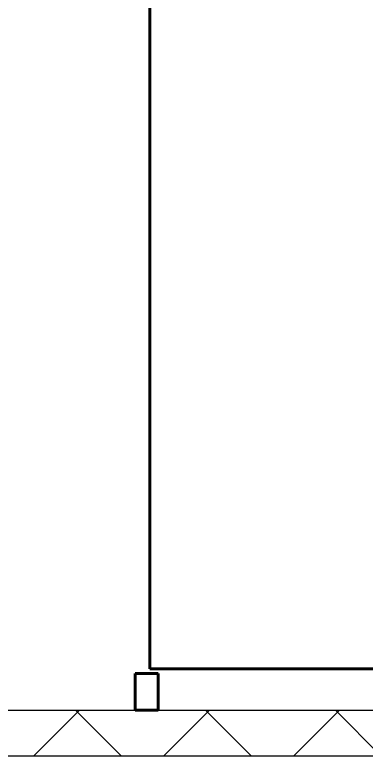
# Model space of a CAD drawing. Header units: millimetres. Extents: x 0 to 1680, y 0 to 594.
# Drawn here: x 691.6 to 699.25, y 479.88 to 496.01 of the extents above; entities that cross this region are included whole.
import ezdxf

# ---------------------------------------------------------------- set-up
doc = ezdxf.new("R2010")
doc.units = ezdxf.units.MM
for name, pattern in [('K5LT32792', [0]), ('K5LT_BASIC', [0]), ('K5LT_REINFORCED', [0])]:
    doc.linetypes.add(name, pattern=pattern)
doc.layers.add('Системный слой', color=7, linetype='Continuous')

# ---------------------------------------------------------------- blocks, each defined once
blk = doc.blocks.new('U121')
at = {"layer": 'Системный слой', "color": 134, "linetype": 'K5LT_REINFORCED', "lineweight": 60, "true_color": 0x009696}
for p, q in [((694.718, 481.677), (694.218, 481.677)), ((694.218, 481.677), (694.218, 480.877)), ((694.718, 480.877), (694.718, 481.677)), ((694.218, 480.877), (694.718, 480.877))]:
    blk.add_line(p, q, dxfattribs=at)
blk = doc.blocks.new('U382')
at = {"layer": 'Системный слой'}
h = blk.add_hatch(dxfattribs=at)
h.set_pattern_fill('', angle=45, style=0, pattern_type=0)
h.set_pattern_definition([(45, (0, 0), (-1.4142136, 1.4142136), []), (135, (0, 0), (-1.4142136, -1.4142136), [])])
h.paths.add_polyline_path([(711.218, 479.877), (711.218, 480.877), (676.218, 480.877), (676.218, 479.877)])
at = {"layer": 'Системный слой', "color": 150, "linetype": 'K5LT_BASIC', "lineweight": 25, "true_color": 0x0080ff}
for p, q in [((676.218, 480.877), (711.218, 480.877)), ((711.218, 479.877), (676.218, 479.877))]:
    blk.add_line(p, q, dxfattribs=at)
blk = doc.blocks.new('U516')
at = {"layer": 'Системный слой', "color": 5, "linetype": 'K5LT32792', "lineweight": 60, "true_color": 0x0000ff}
for p, q in [((694.538, 525.777), (694.538, 481.777)), ((694.538, 481.777), (710.538, 481.777))]:
    blk.add_line(p, q, dxfattribs=at)

msp = doc.modelspace()

# ---------------------------------------------------------------- block references
at = {"layer": 'Системный слой'}
for name in ['U516', 'U121', 'U382']:
    msp.add_blockref(name, (0, 0), dxfattribs=at)

doc.saveas('drawing.dxf')
